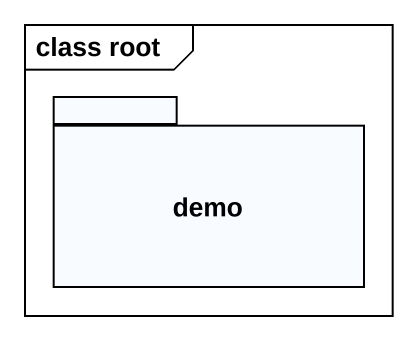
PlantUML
@startuml
mainframe class root
package demo {
}
@enduml
